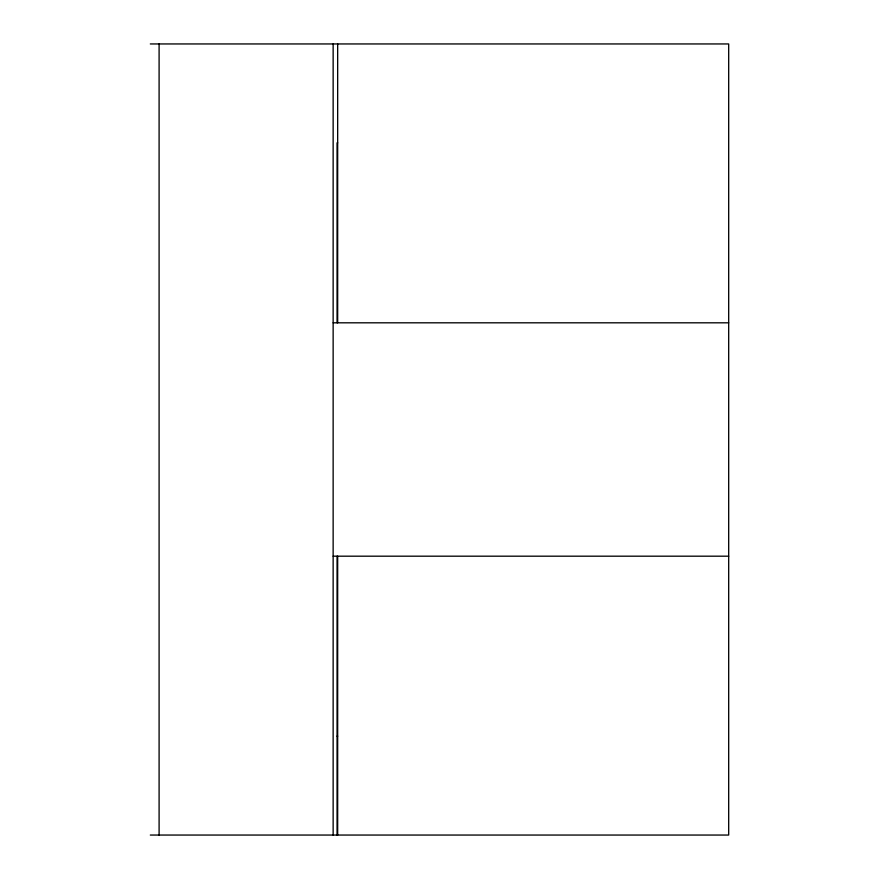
<?xml version="1.0" encoding="UTF-8"?>
<svg xmlns="http://www.w3.org/2000/svg" width="879" height="879" viewBox="0 0 879 879"><rect width="100%" height="100%" fill="white"/><g stroke="black" fill="none" stroke-linecap="round" stroke-linejoin="round"><path stroke-width="1.32" d="M150.309 43.95L728.691 43.95L728.691 835.05L150.309 835.05M337.668 142.837L337.064 142.837L337.064 322.758M333.141 322.813L728.691 322.813M333.141 556.187L728.691 556.187M337.064 736.162L337.668 736.162M337.668 43.95L337.668 322.758M337.668 556.242L337.668 835.05M337.064 556.242L337.064 835.05M333.141 43.95L333.141 835.05M159.099 43.95L159.099 835.05"/></g></svg>
